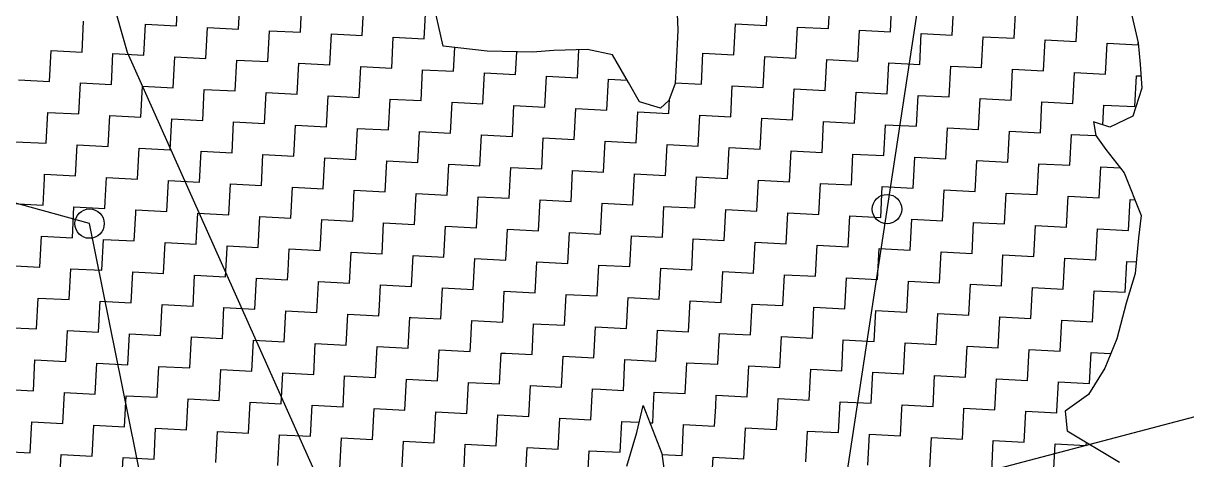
# Model space of a CAD drawing. Header units: metres. Extents: x 281214 to 284109, y 2088556 to 2092246.
# Drawn here: x 281622.1 to 281858.4, y 2091781 to 2091869.7 of the extents above; entities that cross this region are included whole.
import ezdxf

# ---------------------------------------------------------------- set-up
doc = ezdxf.new("R2010")
doc.units = ezdxf.units.M
doc.layers.add('POLY_HATCH', color=12, linetype='Continuous')
doc.layers.add('POLY_PARCEL', color=6, linetype='Continuous')

msp = doc.modelspace()

# ---------------------------------------------------------------- linework, layer by layer
for centre in [(281797.49, 2091831.95), (281635.56, 2091828.99)]:
    msp.add_circle(centre, 2.98)
at = {"layer": 'POLY_HATCH'}
for p, q in [((281754.39, 2091882.13), (281755.02, 2091868.27)), ((281707.37, 2091865.04), (281704.49, 2091877.67)), ((281847.02, 2091872.17), (281848.52, 2091865.69)), ((281755.02, 2091868.27), (281754.66, 2091861.24)), ((281716.27, 2091864.04), (281707.37, 2091865.04)), ((281848.52, 2091865.69), (281848.91, 2091861.4)), ((281725.49, 2091863.83), (281716.27, 2091864.04)), ((281729.84, 2091864.15), (281725.49, 2091863.83)), ((281736.64, 2091864.34), (281729.84, 2091864.15)), ((281741.74, 2091863.26), (281736.64, 2091864.34)), ((281744.98, 2091857.67), (281741.74, 2091863.26)), ((281754.66, 2091861.24), (281754.46, 2091857.45)), ((281848.91, 2091861.4), (281849.26, 2091856.49)), ((281747.22, 2091853.76), (281744.98, 2091857.67)), ((281754.46, 2091857.45), (281753.2, 2091853.99)), ((281849.26, 2091856.49), (281847.44, 2091850.79)), ((281751.49, 2091852.45), (281747.22, 2091853.76)), ((281753.2, 2091853.99), (281751.49, 2091852.45)), ((281847.44, 2091850.79), (281842.75, 2091848.59)), ((281842.75, 2091848.59), (281839.44, 2091849.68)), ((281839.44, 2091849.68), (281839.91, 2091846.91)), ((281839.91, 2091846.91), (281841.9, 2091844.06)), ((281841.9, 2091844.06), (281845.62, 2091839.29)), ((281845.62, 2091839.29), (281849.13, 2091830.67)), ((281849.13, 2091830.67), (281848.59, 2091826.13)), ((281848.59, 2091826.13), (281847.91, 2091818.84)), ((281847.91, 2091818.84), (281846.07, 2091812.83)), ((281846.07, 2091812.83), (281844.17, 2091805.6)), ((281844.17, 2091805.6), (281841.72, 2091799.63)), ((281841.72, 2091799.63), (281838.39, 2091794.31)), ((281838.39, 2091794.31), (281833.64, 2091790.89)), ((281746.69, 2091786.53), (281747.97, 2091792.05)), ((281747.97, 2091792.05), (281751.74, 2091782.32)), ((281833.64, 2091790.89), (281834.04, 2091786.9)), ((281744.69, 2091779.73), (281746.69, 2091786.53)), ((281834.04, 2091786.9), (281844.7, 2091780.55)), ((281751.74, 2091782.32), (281752.7, 2091775.36))]:
    msp.add_line(p, q, dxfattribs=at)
at = {"layer": 'POLY_HATCH', "linetype": 'Continuous'}
for p, q in [((281653.22, 2091869.16), (281653.54, 2091875.45)), ((281665.79, 2091868.51), (281666.12, 2091874.8)), ((281773.02, 2091869.25), (281773.34, 2091875.54)), ((281785.59, 2091868.6), (281785.92, 2091874.89)), ((281678.37, 2091867.86), (281678.69, 2091874.15)), ((281690.95, 2091867.21), (281691.27, 2091873.5)), ((281703.52, 2091866.55), (281703.85, 2091872.84)), ((281798.17, 2091867.95), (281798.5, 2091874.24)), ((281810.75, 2091867.3), (281811.07, 2091873.59)), ((281823.32, 2091866.65), (281823.65, 2091872.93)), ((281835.9, 2091865.99), (281836.23, 2091872.28)), ((281634.03, 2091863.85), (281634.35, 2091870.14)), ((281646.6, 2091863.2), (281646.93, 2091869.49)), ((281646.93, 2091869.49), (281653.22, 2091869.16)), ((281659.18, 2091862.55), (281659.5, 2091868.84)), ((281659.5, 2091868.84), (281665.79, 2091868.51)), ((281671.75, 2091861.9), (281672.08, 2091868.19)), ((281672.08, 2091868.19), (281678.37, 2091867.86)), ((281684.33, 2091861.24), (281684.66, 2091867.53)), ((281684.66, 2091867.53), (281690.95, 2091867.21)), ((281766.4, 2091863.29), (281766.73, 2091869.58)), ((281766.73, 2091869.58), (281773.02, 2091869.25)), ((281778.98, 2091862.64), (281779.31, 2091868.93)), ((281779.31, 2091868.93), (281785.59, 2091868.6)), ((281791.56, 2091861.99), (281791.88, 2091868.28)), ((281791.88, 2091868.28), (281798.17, 2091867.95)), ((281804.13, 2091861.34), (281804.46, 2091867.62)), ((281804.46, 2091867.62), (281810.75, 2091867.3)), ((281696.91, 2091860.59), (281697.23, 2091866.88)), ((281697.23, 2091866.88), (281703.52, 2091866.55)), ((281816.71, 2091860.68), (281817.03, 2091866.97)), ((281817.03, 2091866.97), (281823.32, 2091866.65)), ((281829.28, 2091860.03), (281829.61, 2091866.32)), ((281829.61, 2091866.32), (281835.9, 2091865.99)), ((281841.86, 2091859.38), (281842.19, 2091865.67)), ((281842.19, 2091865.67), (281848.48, 2091865.34)), ((281848.48, 2091865.34), (281848.5, 2091865.78)), ((281627.41, 2091857.89), (281627.74, 2091864.18)), ((281627.74, 2091864.18), (281634.03, 2091863.85)), ((281639.99, 2091857.24), (281640.31, 2091863.53)), ((281640.31, 2091863.53), (281646.6, 2091863.2)), ((281652.56, 2091856.59), (281652.89, 2091862.88)), ((281652.89, 2091862.88), (281659.18, 2091862.55)), ((281709.48, 2091859.94), (281709.73, 2091864.78)), ((281722.06, 2091859.29), (281722.3, 2091863.9)), ((281734.64, 2091858.64), (281734.93, 2091864.29)), ((281759.79, 2091857.33), (281760.11, 2091863.62)), ((281760.11, 2091863.62), (281766.4, 2091863.29)), ((281772.36, 2091856.68), (281772.69, 2091862.97)), ((281772.69, 2091862.97), (281778.98, 2091862.64)), ((281665.14, 2091855.94), (281665.47, 2091862.22)), ((281665.47, 2091862.22), (281671.75, 2091861.9)), ((281677.72, 2091855.28), (281678.04, 2091861.57)), ((281678.04, 2091861.57), (281684.33, 2091861.24)), ((281690.29, 2091854.63), (281690.62, 2091860.92)), ((281690.62, 2091860.92), (281696.91, 2091860.59)), ((281702.87, 2091853.98), (281703.2, 2091860.27)), ((281703.2, 2091860.27), (281709.48, 2091859.94)), ((281784.94, 2091856.03), (281785.27, 2091862.31)), ((281785.27, 2091862.31), (281791.56, 2091861.99)), ((281797.52, 2091855.37), (281797.84, 2091861.66)), ((281797.84, 2091861.66), (281804.13, 2091861.34)), ((281810.09, 2091854.72), (281810.42, 2091861.01)), ((281810.42, 2091861.01), (281816.71, 2091860.68)), ((281822.67, 2091854.07), (281823, 2091860.36)), ((281823, 2091860.36), (281829.28, 2091860.03)), ((281621.12, 2091858.22), (281627.41, 2091857.89)), ((281715.45, 2091853.33), (281715.77, 2091859.61)), ((281715.77, 2091859.61), (281722.06, 2091859.29)), ((281728.02, 2091852.67), (281728.35, 2091858.96)), ((281728.35, 2091858.96), (281734.64, 2091858.64)), ((281740.6, 2091852.02), (281740.92, 2091858.31)), ((281740.92, 2091858.31), (281744.72, 2091858.11)), ((281835.25, 2091853.42), (281835.57, 2091859.71)), ((281835.57, 2091859.71), (281841.86, 2091859.38)), ((281847.82, 2091852.76), (281848.15, 2091859.05)), ((281848.15, 2091859.05), (281849.08, 2091859)), ((281633.37, 2091851.28), (281633.7, 2091857.57)), ((281633.7, 2091857.57), (281639.99, 2091857.24)), ((281645.95, 2091850.63), (281646.28, 2091856.91)), ((281646.28, 2091856.91), (281652.56, 2091856.59)), ((281658.53, 2091849.97), (281658.85, 2091856.26)), ((281658.85, 2091856.26), (281665.14, 2091855.94)), ((281671.1, 2091849.32), (281671.43, 2091855.61)), ((281671.43, 2091855.61), (281677.72, 2091855.28)), ((281754.47, 2091857.61), (281759.79, 2091857.33)), ((281765.75, 2091850.72), (281766.08, 2091857)), ((281766.08, 2091857), (281772.36, 2091856.68)), ((281778.33, 2091850.06), (281778.65, 2091856.35)), ((281778.65, 2091856.35), (281784.94, 2091856.03)), ((281790.9, 2091849.41), (281791.23, 2091855.7)), ((281791.23, 2091855.7), (281797.52, 2091855.37)), ((281683.68, 2091848.67), (281684, 2091854.96)), ((281684, 2091854.96), (281690.29, 2091854.63)), ((281696.25, 2091848.02), (281696.58, 2091854.3)), ((281696.58, 2091854.3), (281702.87, 2091853.98)), ((281708.83, 2091847.36), (281709.16, 2091853.65)), ((281709.16, 2091853.65), (281715.45, 2091853.33)), ((281753.17, 2091851.37), (281753.33, 2091854.35)), ((281803.48, 2091848.76), (281803.81, 2091855.05)), ((281803.81, 2091855.05), (281810.09, 2091854.72)), ((281816.06, 2091848.11), (281816.38, 2091854.4)), ((281816.38, 2091854.4), (281822.67, 2091854.07)), ((281828.63, 2091847.45), (281828.96, 2091853.74)), ((281828.96, 2091853.74), (281835.25, 2091853.42)), ((281841.33, 2091849.06), (281841.53, 2091853.09)), ((281841.53, 2091853.09), (281847.82, 2091852.76)), ((281626.76, 2091845.32), (281627.08, 2091851.6)), ((281627.08, 2091851.6), (281633.37, 2091851.28)), ((281639.34, 2091844.66), (281639.66, 2091850.95)), ((281639.66, 2091850.95), (281645.95, 2091850.63)), ((281721.41, 2091846.71), (281721.73, 2091853)), ((281721.73, 2091853), (281728.02, 2091852.67)), ((281733.98, 2091846.06), (281734.31, 2091852.35)), ((281734.31, 2091852.35), (281740.6, 2091852.02)), ((281746.56, 2091845.41), (281746.89, 2091851.7)), ((281746.89, 2091851.7), (281753.17, 2091851.37)), ((281759.14, 2091844.75), (281759.46, 2091851.04)), ((281759.46, 2091851.04), (281765.75, 2091850.72)), ((281651.91, 2091844.01), (281652.24, 2091850.3)), ((281652.24, 2091850.3), (281658.53, 2091849.97)), ((281664.49, 2091843.36), (281664.81, 2091849.65)), ((281664.81, 2091849.65), (281671.1, 2091849.32)), ((281677.06, 2091842.71), (281677.39, 2091848.99)), ((281677.39, 2091848.99), (281683.68, 2091848.67)), ((281771.71, 2091844.1), (281772.04, 2091850.39)), ((281772.04, 2091850.39), (281778.33, 2091850.06)), ((281784.29, 2091843.45), (281784.62, 2091849.74)), ((281784.62, 2091849.74), (281790.9, 2091849.41)), ((281796.87, 2091842.8), (281797.19, 2091849.09)), ((281797.19, 2091849.09), (281803.48, 2091848.76)), ((281809.44, 2091842.15), (281809.77, 2091848.43)), ((281809.77, 2091848.43), (281816.06, 2091848.11)), ((281689.64, 2091842.05), (281689.97, 2091848.34)), ((281689.97, 2091848.34), (281696.25, 2091848.02)), ((281702.22, 2091841.4), (281702.54, 2091847.69)), ((281702.54, 2091847.69), (281708.83, 2091847.36)), ((281714.79, 2091840.75), (281715.12, 2091847.04)), ((281715.12, 2091847.04), (281721.41, 2091846.71)), ((281727.37, 2091840.1), (281727.7, 2091846.39)), ((281727.7, 2091846.39), (281733.98, 2091846.06)), ((281822.02, 2091841.49), (281822.34, 2091847.78)), ((281822.34, 2091847.78), (281828.63, 2091847.45)), ((281834.59, 2091840.84), (281834.92, 2091847.13)), ((281834.92, 2091847.13), (281839.94, 2091846.87)), ((281620.47, 2091845.64), (281626.76, 2091845.32)), ((281632.72, 2091838.7), (281633.05, 2091844.99)), ((281633.05, 2091844.99), (281639.34, 2091844.66)), ((281645.3, 2091838.05), (281645.62, 2091844.34)), ((281645.62, 2091844.34), (281651.91, 2091844.01)), ((281657.87, 2091837.4), (281658.2, 2091843.69)), ((281658.2, 2091843.69), (281664.49, 2091843.36)), ((281739.95, 2091839.44), (281740.27, 2091845.73)), ((281740.27, 2091845.73), (281746.56, 2091845.41)), ((281752.52, 2091838.79), (281752.85, 2091845.08)), ((281752.85, 2091845.08), (281759.14, 2091844.75)), ((281765.1, 2091838.14), (281765.42, 2091844.43)), ((281765.42, 2091844.43), (281771.71, 2091844.1)), ((281777.67, 2091837.49), (281778, 2091843.78)), ((281778, 2091843.78), (281784.29, 2091843.45)), ((281670.45, 2091836.74), (281670.78, 2091843.03)), ((281670.78, 2091843.03), (281677.06, 2091842.71)), ((281683.03, 2091836.09), (281683.35, 2091842.38)), ((281683.35, 2091842.38), (281689.64, 2091842.05)), ((281695.6, 2091835.44), (281695.93, 2091841.73)), ((281695.93, 2091841.73), (281702.22, 2091841.4)), ((281790.25, 2091836.84), (281790.58, 2091843.12)), ((281790.58, 2091843.12), (281796.87, 2091842.8)), ((281802.83, 2091836.18), (281803.15, 2091842.47)), ((281803.15, 2091842.47), (281809.44, 2091842.15)), ((281815.4, 2091835.53), (281815.73, 2091841.82)), ((281815.73, 2091841.82), (281822.02, 2091841.49)), ((281626.39, 2091838.16), (281626.43, 2091839.03)), ((281626.43, 2091839.03), (281632.72, 2091838.7)), ((281708.18, 2091834.79), (281708.5, 2091841.08)), ((281708.5, 2091841.08), (281714.79, 2091840.75)), ((281720.76, 2091834.14), (281721.08, 2091840.42)), ((281721.08, 2091840.42), (281727.37, 2091840.1)), ((281733.33, 2091833.48), (281733.66, 2091839.77)), ((281733.66, 2091839.77), (281739.95, 2091839.44)), ((281745.91, 2091832.83), (281746.23, 2091839.12)), ((281746.23, 2091839.12), (281752.52, 2091838.79)), ((281827.98, 2091834.88), (281828.31, 2091841.17)), ((281828.31, 2091841.17), (281834.59, 2091840.84)), ((281840.56, 2091834.23), (281840.88, 2091840.51)), ((281840.88, 2091840.51), (281844.83, 2091840.31)), ((281626.11, 2091832.74), (281626.39, 2091838.16)), ((281638.75, 2091833.47), (281639.01, 2091838.38)), ((281639.01, 2091838.38), (281645.3, 2091838.05)), ((281651.26, 2091831.43), (281651.59, 2091837.72)), ((281651.59, 2091837.72), (281657.87, 2091837.4)), ((281663.84, 2091830.78), (281664.16, 2091837.07)), ((281664.16, 2091837.07), (281670.45, 2091836.74)), ((281758.48, 2091832.18), (281758.81, 2091838.47)), ((281758.81, 2091838.47), (281765.1, 2091838.14)), ((281771.06, 2091831.53), (281771.39, 2091837.81)), ((281771.39, 2091837.81), (281777.67, 2091837.49)), ((281783.64, 2091830.87), (281783.96, 2091837.16)), ((281783.96, 2091837.16), (281790.25, 2091836.84)), ((281676.41, 2091830.13), (281676.74, 2091836.42)), ((281676.74, 2091836.42), (281683.03, 2091836.09)), ((281688.99, 2091829.48), (281689.31, 2091835.77)), ((281689.31, 2091835.77), (281695.6, 2091835.44)), ((281701.56, 2091828.83), (281701.89, 2091835.11)), ((281701.89, 2091835.11), (281708.18, 2091834.79)), ((281714.14, 2091828.17), (281714.47, 2091834.46)), ((281714.47, 2091834.46), (281720.76, 2091834.14)), ((281796.21, 2091830.22), (281796.54, 2091836.51)), ((281796.54, 2091836.51), (281802.83, 2091836.18)), ((281808.79, 2091829.57), (281809.12, 2091835.86)), ((281809.12, 2091835.86), (281815.4, 2091835.53)), ((281821.37, 2091828.92), (281821.69, 2091835.2)), ((281821.69, 2091835.2), (281827.98, 2091834.88)), ((281833.94, 2091828.26), (281834.27, 2091834.55)), ((281834.27, 2091834.55), (281840.56, 2091834.23)), ((281619.82, 2091833.07), (281626.11, 2091832.74)), ((281632.07, 2091826.13), (281632.39, 2091832.41)), ((281632.39, 2091832.41), (281638.68, 2091832.09)), ((281638.68, 2091832.09), (281638.75, 2091833.47)), ((281726.72, 2091827.52), (281727.04, 2091833.81)), ((281727.04, 2091833.81), (281733.33, 2091833.48)), ((281739.29, 2091826.87), (281739.62, 2091833.16)), ((281739.62, 2091833.16), (281745.91, 2091832.83)), ((281751.87, 2091826.22), (281752.2, 2091832.5)), ((281752.2, 2091832.5), (281758.48, 2091832.18)), ((281764.45, 2091825.56), (281764.77, 2091831.85)), ((281764.77, 2091831.85), (281771.06, 2091831.53)), ((281846.52, 2091827.61), (281846.84, 2091833.9)), ((281846.84, 2091833.9), (281847.84, 2091833.85)), ((281644.64, 2091825.47), (281644.94, 2091831.13)), ((281644.94, 2091831.13), (281644.97, 2091831.76)), ((281644.97, 2091831.76), (281651.26, 2091831.43)), ((281657.3, 2091826.44), (281657.55, 2091831.11)), ((281657.55, 2091831.11), (281663.84, 2091830.78)), ((281669.8, 2091824.17), (281670.12, 2091830.46)), ((281670.12, 2091830.46), (281676.41, 2091830.13)), ((281682.37, 2091823.52), (281682.7, 2091829.8)), ((281682.7, 2091829.8), (281688.99, 2091829.48)), ((281777.02, 2091824.91), (281777.35, 2091831.2)), ((281777.35, 2091831.2), (281783.64, 2091830.87)), ((281789.6, 2091824.26), (281789.92, 2091830.55)), ((281789.92, 2091830.55), (281796.21, 2091830.22)), ((281802.17, 2091823.61), (281802.5, 2091829.9)), ((281802.5, 2091829.9), (281808.79, 2091829.57)), ((281694.95, 2091822.86), (281695.28, 2091829.15)), ((281695.28, 2091829.15), (281701.56, 2091828.83)), ((281707.53, 2091822.21), (281707.85, 2091828.5)), ((281707.85, 2091828.5), (281714.14, 2091828.17)), ((281720.1, 2091821.56), (281720.43, 2091827.85)), ((281720.43, 2091827.85), (281726.72, 2091827.52)), ((281732.68, 2091820.91), (281733.01, 2091827.19)), ((281733.01, 2091827.19), (281739.29, 2091826.87)), ((281814.75, 2091822.95), (281815.08, 2091829.24)), ((281815.08, 2091829.24), (281821.37, 2091828.92)), ((281827.33, 2091822.3), (281827.65, 2091828.59)), ((281827.65, 2091828.59), (281833.94, 2091828.26)), ((281839.9, 2091821.65), (281840.23, 2091827.94)), ((281840.23, 2091827.94), (281846.52, 2091827.61)), ((281625.45, 2091820.16), (281625.78, 2091826.45)), ((281625.78, 2091826.45), (281632.07, 2091826.13)), ((281638.03, 2091819.51), (281638.36, 2091825.8)), ((281638.36, 2091825.8), (281644.64, 2091825.47)), ((281650.61, 2091818.86), (281650.93, 2091825.15)), ((281650.93, 2091825.15), (281657.22, 2091824.82)), ((281657.22, 2091824.82), (281657.3, 2091826.44)), ((281745.26, 2091820.25), (281745.58, 2091826.54)), ((281745.58, 2091826.54), (281751.87, 2091826.22)), ((281757.83, 2091819.6), (281758.16, 2091825.89)), ((281758.16, 2091825.89), (281764.45, 2091825.56)), ((281770.41, 2091818.95), (281770.73, 2091825.24)), ((281770.73, 2091825.24), (281777.02, 2091824.91)), ((281663.18, 2091818.21), (281663.49, 2091824.09)), ((281663.49, 2091824.09), (281663.51, 2091824.49)), ((281663.51, 2091824.49), (281669.8, 2091824.17)), ((281675.86, 2091819.4), (281676.09, 2091823.84)), ((281676.09, 2091823.84), (281682.37, 2091823.52)), ((281688.34, 2091816.9), (281688.66, 2091823.19)), ((281688.66, 2091823.19), (281694.95, 2091822.86)), ((281700.91, 2091816.25), (281701.24, 2091822.54)), ((281701.24, 2091822.54), (281707.53, 2091822.21)), ((281782.98, 2091818.3), (281783.31, 2091824.59)), ((281783.31, 2091824.59), (281789.6, 2091824.26)), ((281795.56, 2091817.64), (281795.89, 2091823.93)), ((281795.89, 2091823.93), (281802.17, 2091823.61)), ((281808.14, 2091816.99), (281808.46, 2091823.28)), ((281808.46, 2091823.28), (281814.75, 2091822.95)), ((281820.71, 2091816.34), (281821.04, 2091822.63)), ((281821.04, 2091822.63), (281827.33, 2091822.3)), ((281619.17, 2091820.49), (281625.45, 2091820.16)), ((281713.49, 2091815.6), (281713.81, 2091821.89)), ((281713.81, 2091821.89), (281720.1, 2091821.56)), ((281726.06, 2091814.94), (281726.39, 2091821.23)), ((281726.39, 2091821.23), (281732.68, 2091820.91)), ((281738.64, 2091814.29), (281738.97, 2091820.58)), ((281738.97, 2091820.58), (281745.26, 2091820.25)), ((281833.29, 2091815.69), (281833.62, 2091821.98)), ((281833.62, 2091821.98), (281839.9, 2091821.65)), ((281845.87, 2091815.04), (281846.19, 2091821.32)), ((281846.19, 2091821.32), (281848.13, 2091821.22)), ((281631.42, 2091813.55), (281631.74, 2091819.84)), ((281631.74, 2091819.84), (281638.03, 2091819.51)), ((281643.99, 2091812.9), (281644.32, 2091819.18)), ((281644.32, 2091819.18), (281650.61, 2091818.86)), ((281656.57, 2091812.24), (281656.89, 2091818.53)), ((281656.89, 2091818.53), (281663.18, 2091818.21)), ((281669.15, 2091811.59), (281669.47, 2091817.88)), ((281669.47, 2091817.88), (281675.76, 2091817.55)), ((281675.76, 2091817.55), (281675.86, 2091819.4)), ((281751.22, 2091813.64), (281751.54, 2091819.93)), ((281751.54, 2091819.93), (281757.83, 2091819.6)), ((281763.79, 2091812.99), (281764.12, 2091819.28)), ((281764.12, 2091819.28), (281770.41, 2091818.95)), ((281776.37, 2091812.34), (281776.7, 2091818.62)), ((281776.7, 2091818.62), (281782.98, 2091818.3)), ((281788.95, 2091811.68), (281789.27, 2091817.97)), ((281789.27, 2091817.97), (281795.56, 2091817.64)), ((281681.72, 2091810.94), (281682.04, 2091817.06)), ((281682.04, 2091817.06), (281682.05, 2091817.23)), ((281682.05, 2091817.23), (281688.34, 2091816.9)), ((281694.41, 2091812.37), (281694.62, 2091816.58)), ((281694.62, 2091816.58), (281700.91, 2091816.25)), ((281706.87, 2091809.63), (281707.2, 2091815.92)), ((281707.2, 2091815.92), (281713.49, 2091815.6)), ((281801.52, 2091811.03), (281801.85, 2091817.32)), ((281801.85, 2091817.32), (281808.14, 2091816.99)), ((281814.1, 2091810.38), (281814.43, 2091816.67)), ((281814.43, 2091816.67), (281820.71, 2091816.34)), ((281826.68, 2091809.73), (281827, 2091816.01)), ((281827, 2091816.01), (281833.29, 2091815.69)), ((281839.25, 2091809.07), (281839.58, 2091815.36)), ((281839.58, 2091815.36), (281845.87, 2091815.04)), ((281624.8, 2091807.59), (281625.13, 2091813.88)), ((281625.13, 2091813.88), (281631.42, 2091813.55)), ((281637.38, 2091806.93), (281637.7, 2091813.22)), ((281637.7, 2091813.22), (281643.99, 2091812.9)), ((281719.45, 2091808.98), (281719.78, 2091815.27)), ((281719.78, 2091815.27), (281726.06, 2091814.94)), ((281732.03, 2091808.33), (281732.35, 2091814.62)), ((281732.35, 2091814.62), (281738.64, 2091814.29)), ((281744.6, 2091807.68), (281744.93, 2091813.97)), ((281744.93, 2091813.97), (281751.22, 2091813.64)), ((281757.18, 2091807.03), (281757.51, 2091813.31)), ((281757.51, 2091813.31), (281763.79, 2091812.99)), ((281649.95, 2091806.28), (281650.28, 2091812.57)), ((281650.28, 2091812.57), (281656.57, 2091812.24)), ((281662.53, 2091805.63), (281662.86, 2091811.92)), ((281662.86, 2091811.92), (281669.15, 2091811.59)), ((281675.11, 2091804.98), (281675.43, 2091811.27)), ((281675.43, 2091811.27), (281681.72, 2091810.94)), ((281687.68, 2091804.33), (281688.01, 2091810.61)), ((281688.01, 2091810.61), (281694.3, 2091810.29)), ((281694.3, 2091810.29), (281694.41, 2091812.37)), ((281769.76, 2091806.37), (281770.08, 2091812.66)), ((281770.08, 2091812.66), (281776.37, 2091812.34)), ((281782.33, 2091805.72), (281782.66, 2091812.01)), ((281782.66, 2091812.01), (281788.95, 2091811.68)), ((281794.91, 2091805.07), (281795.23, 2091811.36)), ((281795.23, 2091811.36), (281801.52, 2091811.03)), ((281807.48, 2091804.42), (281807.81, 2091810.7)), ((281807.81, 2091810.7), (281814.1, 2091810.38)), ((281700.26, 2091803.67), (281700.59, 2091809.96)), ((281700.59, 2091809.96), (281700.77, 2091809.95)), ((281700.77, 2091809.95), (281706.87, 2091809.63)), ((281712.96, 2091805.33), (281713.16, 2091809.31)), ((281713.16, 2091809.31), (281719.45, 2091808.98)), ((281725.41, 2091802.37), (281725.74, 2091808.66)), ((281725.74, 2091808.66), (281732.03, 2091808.33)), ((281820.06, 2091803.76), (281820.39, 2091810.05)), ((281820.39, 2091810.05), (281826.68, 2091809.73)), ((281832.64, 2091803.11), (281832.96, 2091809.4)), ((281832.96, 2091809.4), (281839.25, 2091809.07)), ((281618.51, 2091807.91), (281624.8, 2091807.59)), ((281630.76, 2091800.97), (281631.09, 2091807.26)), ((281631.09, 2091807.26), (281637.38, 2091806.93)), ((281643.34, 2091800.32), (281643.67, 2091806.61)), ((281643.67, 2091806.61), (281649.95, 2091806.28)), ((281655.92, 2091799.67), (281656.24, 2091805.96)), ((281656.24, 2091805.96), (281662.53, 2091805.63)), ((281737.99, 2091801.72), (281738.31, 2091808)), ((281738.31, 2091808), (281744.6, 2091807.68)), ((281750.56, 2091801.06), (281750.89, 2091807.35)), ((281750.89, 2091807.35), (281757.18, 2091807.03)), ((281763.14, 2091800.41), (281763.47, 2091806.7)), ((281763.47, 2091806.7), (281769.76, 2091806.37)), ((281775.72, 2091799.76), (281776.04, 2091806.05)), ((281776.04, 2091806.05), (281782.33, 2091805.72)), ((281668.49, 2091799.02), (281668.82, 2091805.3)), ((281668.82, 2091805.3), (281675.11, 2091804.98)), ((281681.07, 2091798.36), (281681.4, 2091804.65)), ((281681.4, 2091804.65), (281687.68, 2091804.33)), ((281693.65, 2091797.71), (281693.97, 2091804)), ((281693.97, 2091804), (281700.26, 2091803.67)), ((281712.84, 2091803.02), (281712.96, 2091805.33)), ((281788.29, 2091799.11), (281788.62, 2091805.39)), ((281788.62, 2091805.39), (281794.91, 2091805.07)), ((281800.87, 2091798.45), (281801.2, 2091804.74)), ((281801.2, 2091804.74), (281807.48, 2091804.42)), ((281813.45, 2091797.8), (281813.77, 2091804.09)), ((281813.77, 2091804.09), (281820.06, 2091803.76)), ((281624.15, 2091795.01), (281624.48, 2091801.3)), ((281624.48, 2091801.3), (281630.76, 2091800.97)), ((281706.22, 2091797.06), (281706.55, 2091803.35)), ((281706.55, 2091803.35), (281712.84, 2091803.02)), ((281718.8, 2091796.41), (281719.12, 2091802.69)), ((281719.12, 2091802.69), (281720.03, 2091802.65)), ((281720.03, 2091802.65), (281725.41, 2091802.37)), ((281731.51, 2091798.3), (281731.7, 2091802.04)), ((281731.7, 2091802.04), (281737.99, 2091801.72)), ((281743.95, 2091795.1), (281744.28, 2091801.39)), ((281744.28, 2091801.39), (281750.56, 2091801.06)), ((281826.02, 2091797.15), (281826.35, 2091803.44)), ((281826.35, 2091803.44), (281832.64, 2091803.11)), ((281838.6, 2091796.5), (281838.93, 2091802.79)), ((281838.93, 2091802.79), (281842.93, 2091802.58)), ((281636.73, 2091794.36), (281637.05, 2091800.65)), ((281637.05, 2091800.65), (281643.34, 2091800.32)), ((281649.3, 2091793.71), (281649.63, 2091799.99)), ((281649.63, 2091799.99), (281655.92, 2091799.67)), ((281661.88, 2091793.05), (281662.2, 2091799.34)), ((281662.2, 2091799.34), (281668.49, 2091799.02)), ((281756.53, 2091794.45), (281756.85, 2091800.74)), ((281756.85, 2091800.74), (281763.14, 2091800.41)), ((281769.1, 2091793.8), (281769.43, 2091800.09)), ((281769.43, 2091800.09), (281775.72, 2091799.76)), ((281781.68, 2091793.14), (281782.01, 2091799.43)), ((281782.01, 2091799.43), (281788.29, 2091799.11)), ((281794.26, 2091792.49), (281794.58, 2091798.78)), ((281794.58, 2091798.78), (281800.87, 2091798.45)), ((281674.45, 2091792.4), (281674.78, 2091798.69)), ((281674.78, 2091798.69), (281681.07, 2091798.36)), ((281687.03, 2091791.75), (281687.36, 2091798.04)), ((281687.36, 2091798.04), (281693.65, 2091797.71)), ((281699.61, 2091791.1), (281699.93, 2091797.38)), ((281699.93, 2091797.38), (281706.22, 2091797.06)), ((281712.18, 2091790.44), (281712.51, 2091796.73)), ((281712.51, 2091796.73), (281718.8, 2091796.41)), ((281731.37, 2091795.75), (281731.51, 2091798.3)), ((281806.83, 2091791.84), (281807.16, 2091798.13)), ((281807.16, 2091798.13), (281813.45, 2091797.8)), ((281819.41, 2091791.19), (281819.73, 2091797.48)), ((281819.73, 2091797.48), (281826.02, 2091797.15)), ((281832, 2091790.91), (281832.31, 2091796.82)), ((281832.31, 2091796.82), (281838.6, 2091796.5)), ((281617.86, 2091795.34), (281624.15, 2091795.01)), ((281630.11, 2091788.4), (281630.44, 2091794.68)), ((281630.44, 2091794.68), (281636.73, 2091794.36)), ((281642.69, 2091787.74), (281643.01, 2091794.03)), ((281643.01, 2091794.03), (281649.3, 2091793.71)), ((281724.76, 2091789.79), (281725.09, 2091796.08)), ((281725.09, 2091796.08), (281731.37, 2091795.75)), ((281737.34, 2091789.14), (281737.66, 2091795.43)), ((281737.66, 2091795.43), (281739.29, 2091795.34)), ((281739.29, 2091795.34), (281743.95, 2091795.1)), ((281750.1, 2091792.03), (281750.24, 2091794.78)), ((281750.24, 2091794.78), (281756.53, 2091794.45)), ((281762.7, 2091791.85), (281762.82, 2091794.12)), ((281762.82, 2091794.12), (281769.1, 2091793.8)), ((281655.26, 2091787.09), (281655.59, 2091793.38)), ((281655.59, 2091793.38), (281661.88, 2091793.05)), ((281667.84, 2091786.44), (281668.17, 2091792.73)), ((281668.17, 2091792.73), (281674.45, 2091792.4)), ((281680.42, 2091785.79), (281680.74, 2091792.08)), ((281680.74, 2091792.08), (281687.03, 2091791.75)), ((281749.91, 2091788.49), (281750.1, 2091792.03)), ((281762.49, 2091787.83), (281762.7, 2091791.85)), ((281775.07, 2091787.18), (281775.3, 2091791.68)), ((281775.3, 2091791.68), (281775.39, 2091793.47)), ((281775.39, 2091793.47), (281781.68, 2091793.14)), ((281787.9, 2091791.51), (281787.97, 2091792.82)), ((281787.97, 2091792.82), (281794.26, 2091792.49)), ((281800.5, 2091791.34), (281800.54, 2091792.17)), ((281800.54, 2091792.17), (281806.83, 2091791.84)), ((281692.99, 2091785.13), (281693.32, 2091791.42)), ((281693.32, 2091791.42), (281699.61, 2091791.1)), ((281705.57, 2091784.48), (281705.9, 2091790.77)), ((281705.9, 2091790.77), (281712.18, 2091790.44)), ((281718.15, 2091783.83), (281718.47, 2091790.12)), ((281718.47, 2091790.12), (281724.76, 2091789.79)), ((281730.72, 2091783.18), (281731.05, 2091789.47)), ((281731.05, 2091789.47), (281737.34, 2091789.14)), ((281787.64, 2091786.53), (281787.9, 2091791.51)), ((281800.22, 2091785.88), (281800.5, 2091791.34)), ((281812.79, 2091785.23), (281813.1, 2091791.17)), ((281813.1, 2091791.17), (281813.12, 2091791.51)), ((281813.12, 2091791.51), (281819.41, 2091791.19)), ((281825.37, 2091784.57), (281825.7, 2091790.86)), ((281825.7, 2091790.86), (281831.98, 2091790.54)), ((281831.98, 2091790.54), (281832, 2091790.91)), ((281623.5, 2091782.43), (281623.82, 2091788.72)), ((281623.82, 2091788.72), (281630.11, 2091788.4)), ((281636.07, 2091781.78), (281636.4, 2091788.07)), ((281636.4, 2091788.07), (281642.69, 2091787.74)), ((281648.65, 2091781.13), (281648.98, 2091787.42)), ((281648.98, 2091787.42), (281655.26, 2091787.09)), ((281743.3, 2091782.53), (281743.62, 2091788.81)), ((281743.62, 2091788.81), (281747.18, 2091788.63)), ((281749.34, 2091788.52), (281749.91, 2091788.49)), ((281755.87, 2091781.87), (281756.2, 2091788.16)), ((281756.2, 2091788.16), (281762.49, 2091787.83)), ((281768.45, 2091781.22), (281768.78, 2091787.51)), ((281768.78, 2091787.51), (281775.07, 2091787.18)), ((281661.23, 2091780.48), (281661.55, 2091786.77)), ((281661.55, 2091786.77), (281667.84, 2091786.44)), ((281673.8, 2091779.82), (281674.13, 2091786.11)), ((281674.13, 2091786.11), (281680.42, 2091785.79)), ((281686.38, 2091779.17), (281686.7, 2091785.46)), ((281686.7, 2091785.46), (281692.99, 2091785.13)), ((281698.96, 2091778.52), (281699.28, 2091784.81)), ((281699.28, 2091784.81), (281705.57, 2091784.48)), ((281781.03, 2091780.57), (281781.35, 2091786.86)), ((281781.35, 2091786.86), (281787.64, 2091786.53)), ((281793.6, 2091779.92), (281793.93, 2091786.2)), ((281793.93, 2091786.2), (281800.22, 2091785.88)), ((281806.18, 2091779.26), (281806.51, 2091785.55)), ((281806.51, 2091785.55), (281812.79, 2091785.23)), ((281818.76, 2091778.61), (281819.08, 2091784.9)), ((281819.08, 2091784.9), (281825.37, 2091784.57)), ((281617.21, 2091782.76), (281623.5, 2091782.43)), ((281711.53, 2091777.87), (281711.86, 2091784.16)), ((281711.86, 2091784.16), (281718.15, 2091783.83)), ((281724.11, 2091777.22), (281724.43, 2091783.5)), ((281724.43, 2091783.5), (281730.72, 2091783.18)), ((281736.68, 2091776.56), (281737.01, 2091782.85)), ((281737.01, 2091782.85), (281743.3, 2091782.53)), ((281831.33, 2091777.96), (281831.66, 2091784.25)), ((281831.66, 2091784.25), (281837.95, 2091783.92)), ((281837.95, 2091783.92), (281837.98, 2091784.56)), ((281629.46, 2091775.82), (281629.79, 2091782.11)), ((281629.79, 2091782.11), (281636.07, 2091781.78)), ((281642.04, 2091775.17), (281642.36, 2091781.46)), ((281642.36, 2091781.46), (281648.65, 2091781.13)), ((281751.77, 2091782.09), (281755.87, 2091781.87)), ((281761.84, 2091775.26), (281762.16, 2091781.55)), ((281762.16, 2091781.55), (281768.45, 2091781.22))]:
    msp.add_line(p, q, dxfattribs=at)
at = {"layer": 'POLY_PARCEL'}
for p, q in [((281822.04, 2091992.9), (281784.48, 2091746.73)), ((281643.3, 2091863.77), (281626.41, 2091922.09)), ((281721.35, 2091688.84), (281643.3, 2091863.77)), ((281635.56, 2091828.99), (281567.84, 2091847.71)), ((281661.36, 2091700.98), (281635.56, 2091828.99)), ((281801.28, 2091774.34), (281898.79, 2091800))]:
    msp.add_line(p, q, dxfattribs=at)

doc.saveas('drawing.dxf')
